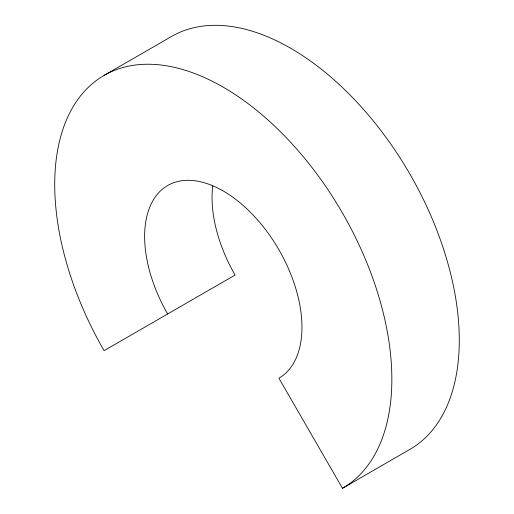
<?xml version="1.0" encoding="UTF-8"?>
<svg xmlns="http://www.w3.org/2000/svg" width="514" height="514" viewBox="0 0 514 514"><rect width="100%" height="100%" fill="white"/><g stroke="black" fill="none" stroke-linecap="round" stroke-linejoin="round"><path stroke-width="0.77" d="M212.725 186.042A111.249 64.231 60 0 0 235.091 275.041L104.091 350.67A238.387 137.63 60 0 1 104.091 75.404L171.522 36.475A238.387 137.63 60 0 1 409.909 174.105A238.387 137.63 60 0 1 409.909 449.371L342.478 488.3L278.909 378.195A111.249 64.231 60 0 0 278.909 249.74A111.249 64.231 60 0 0 167.667 185.509A111.249 64.231 60 0 0 167.667 313.964M104.091 75.404A238.387 137.63 60 0 1 342.478 213.034A238.387 137.63 60 0 1 342.478 488.3"/></g></svg>
